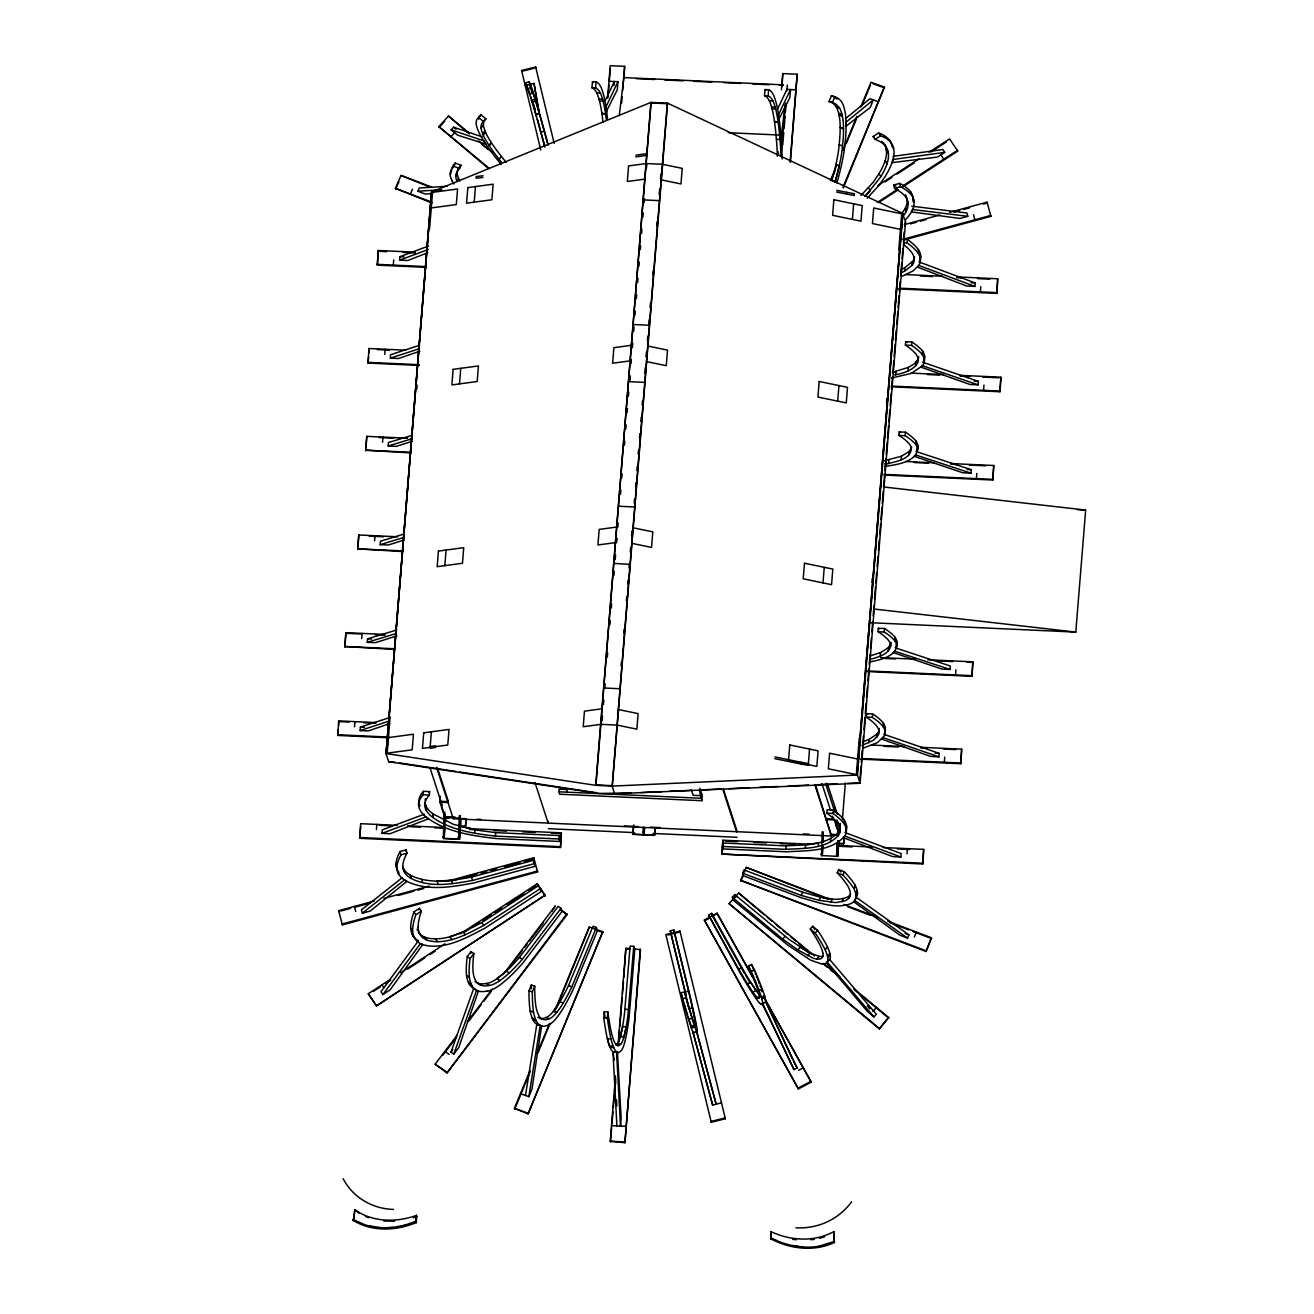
<?xml version="1.0" encoding="UTF-8"?>
<svg xmlns="http://www.w3.org/2000/svg" width="1314" height="1314" viewBox="0 0 1314 1314"><rect width="100%" height="100%" fill="white"/><g stroke="black" fill="none" stroke-linecap="round" stroke-linejoin="round"><path stroke-width="1.5" d="M416.292 1222.562L416.39 1215.401C396.483 1222.611 372.568 1222.398 354.846 1209.718L353.482 1220.558C372.322 1232.089 396.467 1230.889 416.292 1222.562L416.39 1215.401L416.292 1222.562L415.585 1221.445M770.727 1238.724L770.842 1231.579C790.387 1240.843 814.516 1242.272 833.815 1231.579L834.39 1242.486C814.204 1251.963 789.977 1249.154 770.727 1238.724L770.842 1231.579L770.727 1238.724L770.694 1237.64M840.188 127.261L843.522 128.887A153.557 30.189 -70.4 0 1 842.52 145.903A72.089 14.175 -70.4 0 1 840.057 162.148L839.055 166.829A72.089 14.175 -70.4 0 1 835.146 181.923L831.795 180.724A72.089 14.175 -70.4 0 0 835.704 165.646L836.706 160.949A72.089 14.175 -70.4 0 0 839.17 144.704A153.557 30.189 -70.4 0 0 840.172 127.688L840.139 125.273A153.557 30.189 -70.4 0 0 839.071 115.074L838.628 113.201A200.96 39.469 -70.5 0 0 836.295 107.042A270.963 53.266 -70.4 0 0 829.068 101.441L831.45 95.676L834.801 96.858A270.963 53.266 -70.4 0 1 842.028 102.476L842.553 103.543A220.834 43.378 -70.4 0 1 844.393 108.832L844.869 110.902A168.75 33.162 -70.4 0 1 844.984 143.456A79.218 15.571 -70.4 0 1 836.87 183.04M460.13 831.746L459.522 839.301L443.311 838.562L444.033 814.828L445.807 817.554L445.512 821.332M459.144 831.433L458.537 838.989L444.132 838.332L444.937 814.861M458.537 838.989L459.342 815.518M459.522 839.301L460.245 815.567M838.94 841.239L837.724 856.35L821.513 855.611L822.236 831.877M823.09 845.937L822.318 855.381L822.334 845.986M822.564 841.962L823.122 831.91L823.402 842.159M836.739 856.038L836.969 842.619M837.724 856.35L837.987 840.648M890.876 642.365C892.042 653.485 878.623 657.181 870.279 659.283M896.756 646.307L896.641 645.141A96.201 27.922 4.6 0 0 895.327 641.61L894.785 640.739A125.783 36.529 4.6 0 0 884.191 631.985L878.048 631.706L878.327 628.24L884.486 628.519A125.783 36.529 4.6 0 1 895.097 637.274L895.622 638.144A96.201 27.922 4.6 0 1 896.92 641.675C898.957 655.801 880.971 659.759 870.673 661.796M897.035 642.842L895.819 646.833M887.738 463.612C896.049 461.592 910.832 459.292 911.374 448.452A87.66 25.459 4.6 0 0 909.502 444.148A125.783 36.529 4.6 0 0 898.907 435.394L899.203 431.928L905.379 432.207A125.783 36.529 4.6 0 1 915.973 440.962L916.499 441.833A96.201 27.922 4.6 0 1 917.813 445.364C919.324 462.216 896.444 464.63 884.47 466.47M917.911 446.53L916.712 450.521M389.043 737.778L337.829 735.446L338.716 720.893L375.59 722.569M394.134 649.412L344.761 646.504L345.878 632.658L384.788 634.432M419.248 365.407L368.051 363.058L368.938 348.506L405.812 350.197M337.829 735.446L338.306 729.516M338.634 725.558L338.716 720.893M344.974 647.178L345.878 632.658M368.051 363.058L368.528 357.129M368.84 353.17L368.938 348.506M426.508 267.383L377.348 265.132L378.218 250.498L415.093 252.189M377.348 265.132L378.218 250.498M402.938 551.568L357.654 548.858L358.788 534.995L397.699 536.785M410.921 452.919L365.637 450.193L366.77 436.347L407.734 438.219M357.884 549.515L358.788 534.995M365.867 450.866L366.77 436.347M354.517 726.823L354.928 721.632M361.662 638.588L362.089 633.397M384.723 354.452L385.15 349.245M393.297 265.083L393.724 259.893M374.572 540.941L374.983 535.734M382.555 442.276L382.965 437.086M389.617 723.636L368.265 730.913L360.118 730.551L360.397 727.085L389.486 717.608M396.927 635.845L375.426 642.661L367.279 642.316L367.559 638.85L396.828 629.948M419.839 351.249L398.487 358.525L390.34 358.18L390.619 354.714L419.692 345.221M427.806 252.699L407.767 260.517L399.62 260.172L399.899 256.706L428.578 245.997M403.956 540.054L388.32 545.014L380.189 544.669L380.469 541.204L403.874 534.075M411.939 441.389L396.302 446.349L388.156 446.004L388.451 442.539L411.857 435.427M469.18 828.641L561.341 832.846L560.487 847.481L359.757 838.316L360.627 823.681L397.485 825.373M359.757 838.316L360.709 826.457M376.412 829.627L376.822 824.42M386.037 753.661L431.485 191.992L650.923 102.393L595.948 785.361L386.217 753.563L431.665 191.893L386.037 753.661L388.665 761.759L598.56 793.442L631.131 793.032M390.11 716.82L387.17 753.168L412.185 749.801L413.45 734.214L388.418 737.597M429.596 228.702L432.536 192.353L457.568 188.986L456.303 204.573L431.271 207.94M388.041 744.693L388.353 740.735M416.801 389.125L417.129 385.166M382.013 833.355L425.999 816.93C446.004 832.156 471.94 835.688 496.199 838.562L559.813 841.469L560.092 838.004L559.288 835.54L495.674 832.633L479.906 830.579L453.708 824.453L432.947 813.908L432.799 817.439L431.518 816.421A93.803 27.249 4.6 0 1 426.492 810.82L425.835 809.555A120.576 35.035 4.6 0 1 424.685 804.546A167.798 48.733 4.6 0 1 429.349 795.052L429.612 791.586L423.437 791.307A167.798 48.733 4.6 0 0 418.772 800.801L418.558 805.252A132.418 38.467 4.6 0 0 419.757 809.391L420.48 810.787A103.083 29.943 4.6 0 0 425.999 816.93L428.446 818.786L390.159 833.7L382.013 833.355L382.308 829.89L424.356 814.187M388.665 761.759L395.185 762.251M418.493 804.267A167.798 48.733 4.6 0 1 423.174 794.773L423.437 791.307M430.105 747.387L431.37 731.799M444.805 565.644L446.07 550.057M459.506 383.902L460.771 368.314M474.223 202.159L475.471 186.572M425.835 809.555L426.114 806.09A120.576 35.035 4.6 0 1 425.03 802.328M426.492 810.82L426.114 806.09M559.813 841.469L559.008 839.005L495.394 836.098C473.845 833.585 451.08 830.399 432.947 817.538L433.226 814.072L431.797 812.955A93.803 27.249 4.6 0 1 426.771 807.354M449.043 817.981L445.003 817.784L439.927 802.148L440.387 796.317M444.099 821.496L444.855 812.068M444.329 819.887L444.789 814.22M444.461 824.19L444.74 820.724M444.132 838.332L445.052 826.999M815.748 785.542L831.45 836.016L453.281 818.77L453.412 817.045M460.114 829.922L460.393 826.473L474.945 829.742L474.666 833.191M460.442 827.968L461.214 818.523L465.172 818.704M466.092 818.983L465.484 826.539L466.01 818.721M495.394 836.098L495.674 832.633M602.962 122.103A153.557 17.657 -87.4 0 0 601.943 113.875L601.566 111.378A153.557 17.657 -87.4 0 0 599.513 100.997L598.987 99.108A200.96 23.143 -87.4 0 0 596.802 92.982A270.963 31.158 -87.4 0 0 591.973 87.841L592.466 81.698L596.063 81.862A270.963 31.158 -87.4 0 1 600.909 87.02L601.352 88.054A220.834 25.426 -87.4 0 1 603.142 93.343L603.701 95.429A168.75 19.398 -87.4 0 1 607.495 118.621M606.23 119.393A153.557 17.657 -87.4 0 0 605.54 114.039L605.179 111.542A153.557 17.657 -87.4 0 0 603.11 101.162L602.6 99.273A200.96 23.143 -87.4 0 0 600.416 93.146A270.963 31.158 -87.4 0 0 595.571 88.005L596.063 81.862M548.299 821.365L548.168 823.106L535.012 782.618M606.444 112.413L606.772 108.339M607.594 98.189L610.222 65.7L624.626 66.357L624.068 77.312M608.021 96.973L609.006 84.786M609.335 80.729L610.32 68.542M699.869 788.219L702.251 795.512L701.824 800.702L559.55 794.214L558.976 789.188L567.09 789.566L566.876 792.161M559.008 839.005L559.288 835.54M560.487 847.481L561.341 832.846M621.67 102.919L622.163 96.825M622.655 90.732L624.626 66.357M595.685 785.23L651.136 102.393L667.578 103.165L902.636 213.377L857.007 775.161L902.636 213.377M601.796 719.776L602.206 715.834M616.184 541.992L616.595 538.05M632.001 346.403L631.541 345.286L613.884 347.668L612.62 363.239L630.277 360.857M646.389 168.619L646.8 164.661M602.19 720.614L602.518 716.59M603.504 704.468L603.832 700.428M604.851 687.846L605.179 683.756M607.331 657.197L607.659 653.107M609.975 624.479L610.304 620.405M611.289 608.136L611.618 604.046M613.934 575.433L614.262 571.344M615.215 559.6L615.593 554.984M616.578 542.731L616.907 538.641M617.843 527.045L618.188 522.89M620.487 494.343L620.832 490.253M621.818 477.984L622.146 473.894M624.462 445.282L624.791 441.192M625.793 428.939L626.121 424.849M627.107 412.58L627.435 408.49M628.437 396.22L628.765 392.147M629.751 379.91L630.079 375.788M631.081 363.584L631.41 359.428M632.346 347.832L632.724 343.184M633.677 331.473L634.054 326.858M634.991 315.13L635.335 311.04M636.321 298.771L636.649 294.681M637.635 282.428L637.98 278.338M638.965 266.069L639.294 261.979M640.296 249.726L640.624 245.636M641.61 233.366L641.938 229.277M642.94 217.007L643.269 212.934M644.09 202.701L644.418 198.611M629.8 380.255L630.112 376.477M621.062 666.017L621.407 661.944M623.707 633.315L624.051 629.225M626.367 600.613L626.696 596.523M627.681 584.27L628.01 580.18M629.012 567.911L629.34 563.821M630.293 552.11L630.654 547.478M631.607 535.784L631.985 531.119M634.235 503.18L634.563 499.09M635.565 486.821L635.894 482.731M636.879 470.461L637.224 466.388M638.21 454.118L638.538 450.029M639.524 437.759L639.869 433.669M640.854 421.416L641.183 417.326M642.185 405.057L642.513 400.967M644.829 373.357L645.289 367.69M646.094 356.669L646.472 352.004M647.424 340.31L647.753 336.22M648.738 323.967L649.067 319.877M650.069 307.607L650.397 303.518M652.713 274.905L653.042 270.815M656.688 225.844L657.016 221.754M659.185 194.8L659.661 189.052M660.499 178.638L660.827 174.614M617.58 714.553L617.892 710.595M632.116 534.782L632.445 530.823M646.504 356.997L646.833 353.039M661.057 177.226L661.369 173.267M667.348 103.133L612.143 786.101L857.204 775.046M612.34 786.002L667.578 103.165M902.455 213.476L905.527 221.59L860.095 783.259L614.804 793.755M614.164 1052.235A168.75 19.398 -87.4 0 1 610.107 1047.357L609.499 1045.829A220.834 25.393 -87.4 0 1 607.741 1040.228L607.347 1038.635A270.963 31.158 -87.4 0 1 603.767 1017.907L604.259 1011.78L607.856 1011.944A270.963 31.158 -87.4 0 0 611.437 1032.673A200.96 23.11 -87.4 0 0 613.539 1039.752L614.098 1041.164A153.557 17.657 -87.4 0 0 616.677 1045.09L617.235 1045.418A153.557 17.657 -87.4 0 0 620.635 1044.137A72.089 8.295 -87.4 0 0 623.411 1038.766L624.117 1036.352A72.089 8.295 -87.4 0 0 628.059 1014.244L633.742 946.31L630.145 946.146L624.462 1014.08A72.089 8.295 -87.4 0 1 620.52 1036.188L619.814 1038.602A72.089 8.295 -87.4 0 1 617.038 1043.973A153.557 17.657 -87.4 0 1 615.872 1045.024M633.742 946.31L634.793 949.546L629.045 1017.939A79.218 9.116 -87.4 0 1 620.898 1050.806A168.75 19.398 -87.4 0 1 613.72 1047.521L613.096 1045.993A220.834 25.393 -87.4 0 1 611.338 1040.392L610.944 1038.799A270.963 31.158 -87.4 0 1 607.364 1018.087L607.856 1011.944M655.177 827.82L654.553 835.376L632.954 834.39L633.479 826.555M632.954 834.39L633.709 824.946M634.859 948.741L640.526 949.808L624.922 1142.737L610.238 1141.258L615.51 1076.281M616.989 1058L617.481 1051.906M617.974 1045.813L625.858 948.33L629.455 948.494M610.501 1142.08L611.651 1127.855M611.979 1123.799L612.965 1111.611M613.293 1107.554L614.295 1095.367M614.624 1091.293L615.609 1079.122M618.566 1042.56L619.551 1030.373M619.88 1026.316L622.179 997.884M622.508 993.827L623.493 981.64M623.822 977.583L625.858 948.33M644.681 827.689L644.254 832.895L643.351 832.862L643.778 827.656M643.367 832.797L644.221 827.689M624.922 1142.737L640.263 948.987M654.553 835.376L655.078 827.541M701.824 800.702L699.36 789.878M777.346 156.235A72.089 8.295 -87.4 0 0 776.377 139.317A153.557 17.657 -87.4 0 0 774.488 121.742L774.127 119.245A153.557 17.657 -87.4 0 0 772.057 108.865L771.548 106.976A200.96 23.077 -87.4 0 0 769.363 100.85A270.963 31.158 -87.4 0 0 764.534 95.708L765.027 89.582L768.624 89.746A270.963 31.158 -87.4 0 1 773.453 94.887L773.913 95.938A220.834 25.36 -87.4 0 1 775.687 101.227L776.262 103.297A168.75 19.398 -87.4 0 1 781.009 136.771A79.218 9.116 -87.4 0 1 782.159 158.928M780.959 156.399A72.089 8.295 -87.4 0 0 779.974 139.481A153.557 17.657 -87.4 0 0 778.102 121.906L777.724 119.41A153.557 17.657 -87.4 0 0 775.654 109.029L775.145 107.14A200.96 23.077 -87.4 0 0 772.961 101.014A270.963 31.158 -87.4 0 0 768.132 95.873L768.624 89.746M781.469 89.812L782.783 73.568L797.187 74.225L790.387 162.361M782.06 86.56L782.783 73.568M882.696 847.514L923.66 849.37L922.789 864.004L721.813 854.067L722.93 840.221L811.001 844.245M722.224 852.868L722.93 840.221M723.061 848.91L722.257 846.446L785.887 849.353C803.61 848.088 825.915 849.747 838.71 834.998A93.803 27.249 4.6 0 0 840.188 829.692L840.024 828.444A120.576 35.018 4.7 0 0 837.905 823.402A167.798 48.733 4.6 0 0 826.851 813.185L827.147 809.72L833.306 809.999A167.798 48.733 4.6 0 1 844.376 820.215L844.951 821.234A132.418 38.467 4.6 0 1 846.462 825.389L846.347 830.218A103.083 29.943 4.6 0 1 844.721 836.033C830.662 852.26 806.172 850.421 786.692 851.817L723.061 848.91L722.536 842.98L786.166 845.888C803.889 844.623 826.178 846.282 838.989 831.532A93.803 27.249 4.6 0 0 840.319 828.395M781.025 139.218L784.967 105.071M782.766 144.77L783.752 132.517M784.08 128.444L785.082 116.19M785.411 112.117L785.903 105.991M790.125 161.556L797.187 74.225M785.887 849.353L786.166 845.888M846.873 192.353L854.429 193.766L854.281 195.49L846.725 194.094L846.873 192.353L836.821 190.316M801.097 762.268L808.652 763.68L808.504 765.405L800.949 763.992L801.097 762.268L774.948 756.946M808.291 764.633L809.539 749.062M822.991 582.89L824.239 567.319M837.691 401.148L838.956 385.577M852.392 219.405L853.657 203.834M805.318 848.286L805.597 844.82L818.441 842.8L818.162 846.265M821.513 855.611L821.973 849.944M822.893 838.611L823.188 834.833M830.481 841.798L830.777 838.332M846.347 830.218L846.183 828.855A132.418 38.467 4.6 0 0 844.672 824.699L844.081 823.681A167.798 48.733 4.6 0 0 833.027 813.465L833.306 809.999M834.127 811.116L834.456 807.174M836.427 826.407L836.903 820.56M837.067 819.887L836.575 825.816L838.825 832.715M837.971 836.016L838.365 832.386M836.887 854.149L837.954 840.927M838.628 832.633L839.268 824.716M839.547 832.468L840.254 823.648M840.024 828.444L840.352 823.894M842.389 819.64L845.362 782.881M844.081 823.681L844.36 820.215M837.708 843.522L843.604 843.785L843.982 837.856M843.604 843.785L844.064 838.118M846.183 828.855L846.462 825.389M859.274 738.222L856.334 774.57L828.329 768.789L829.594 753.201L857.599 758.999M871.938 582.381L872.266 578.423M886.49 402.61L886.802 398.651M898.76 250.12L901.7 213.771L873.711 207.973L872.447 223.561L900.451 229.342M860.095 783.259L857.467 775.178L902.899 213.509M860.013 778.726L860.999 766.489M861.327 762.416L862.312 750.179M862.641 746.106L863.462 735.906M863.971 729.779L864.957 717.559M865.285 713.469L866.107 703.269M866.599 697.159L867.437 686.959M867.93 680.849L868.915 668.612M869.244 664.523L870.065 654.339M870.558 648.213L871.396 638.013M871.888 631.903L872.71 621.703M873.202 615.593L874.024 605.393M874.516 599.266L875.518 587.029M875.847 582.956L876.668 572.756M877.161 566.646L877.982 556.446M878.491 550.336L879.312 540.136M879.805 534.01L880.626 523.81M880.955 519.736L881.94 507.5M882.285 503.426L883.271 491.19M883.599 487.116L884.585 474.88M884.913 470.79L885.915 458.553M886.244 454.48L887.229 442.243M887.558 438.17L888.543 425.933M888.872 421.86L889.874 409.623M890.202 405.533L891.188 393.297M891.516 389.223L892.502 376.987M892.83 372.913L893.832 360.677M894.161 356.587L895.146 344.367M895.475 340.277L896.296 330.077M896.789 323.967L897.791 311.73M898.119 307.657L899.105 295.42M899.433 291.33L900.254 281.147M900.763 275.02L901.749 262.784M902.077 258.71L902.899 248.51M903.391 242.4L904.229 232.2M904.722 226.074L905.527 221.59M862 745.481L873.367 740.308L878.458 734.871A75.884 22.042 4.6 0 0 879 731.98L878.885 730.863A97.729 28.382 4.6 0 0 876.931 726.313A138.627 40.258 4.6 0 0 866.189 717.083L866.484 713.617L872.66 713.913A138.627 40.258 4.6 0 1 883.402 723.127L883.944 724.047A107.272 31.142 4.6 0 1 885.308 727.775L885.16 732.473A83.39 24.21 4.6 0 1 884.552 735.643L877.489 742.558L863.134 748.159M888.872 459.982L888.593 463.448L884.88 463.908M895.606 374.802L895.885 371.336M900.419 273.263L904.541 271.193L904.82 267.728L913.033 260.928A93.803 27.249 4.6 0 0 914.511 256.706M902.307 276.219L913.115 270.865L918.782 265.428A103.083 29.943 4.6 0 0 920.408 259.614L920.227 258.234A132.418 38.451 4.6 0 0 918.732 254.078L918.125 253.076A167.798 48.733 4.6 0 0 907.071 242.86L907.366 239.394L902.734 239.181M868.883 742.804L869.178 739.339L876.98 734.033L876.668 737.581L876.849 734.181M885.16 732.473L885.028 731.241A107.272 31.142 4.6 0 0 883.665 727.513L883.09 726.593A138.627 40.258 4.6 0 0 872.348 717.362L872.66 713.913M880.281 656.047L880.561 652.582L888.461 647.588L888.182 651.054M894.768 374.966C903.063 373.225 913.016 370.679 917.665 362.894A75.884 22.042 4.6 0 0 918.223 360.003L918.092 358.886A97.729 28.382 4.6 0 0 916.137 354.337A138.627 40.258 4.6 0 0 905.395 345.122L905.691 341.656L911.867 341.936A138.627 40.258 4.6 0 1 922.625 351.167L923.167 352.07A107.272 31.142 4.6 0 1 924.53 355.815L924.662 357.047A83.39 24.21 4.6 0 1 924.054 360.217L922.839 362.27L978.355 381.389L978.076 384.838L969.929 384.444L921.213 367.23L923.775 363.682A83.39 24.21 4.6 0 0 924.383 360.512L924.53 355.815M912.294 261.946L912.015 265.412L904.541 271.193M912.474 261.798L912.015 265.412L912.754 264.393A93.803 27.249 4.6 0 0 914.232 259.088L914.068 257.84A120.576 35.018 4.6 0 0 911.949 252.797A167.798 48.733 4.6 0 0 903.211 244.273M884.207 631.985L884.486 628.519M908.105 370.844L908.385 367.378L914.084 364.011L917.944 359.428A75.884 22.042 4.6 0 0 918.502 356.554L918.223 360.003M879 731.98L879.28 728.514A75.884 22.042 4.6 0 1 878.738 731.405L876.98 734.033M901.174 459.736L901.453 456.27L909.403 451.277L911.702 446.974M918.125 253.076L918.404 249.611A167.798 48.733 4.6 0 0 907.35 239.394M924.383 360.512L924.251 359.28A107.272 31.142 4.6 0 0 922.888 355.536L922.313 354.632A138.627 40.258 4.6 0 0 911.571 345.401L911.867 341.936M917.632 449.996L917.533 448.83A96.201 27.922 4.6 0 0 916.219 445.298L915.677 444.428A125.783 36.529 4.6 0 0 905.083 435.673L905.379 432.207M920.227 258.234L920.506 254.768A132.418 38.451 4.6 0 0 919.012 250.629L918.404 249.611M920.408 259.614L920.506 254.768M883.09 726.593L883.386 723.127M885.028 731.241L885.308 727.775M916.186 362.073L915.891 365.604M894.785 640.739L895.064 637.274M896.641 645.141L896.92 641.675M922.313 354.632L922.592 351.167M915.677 444.428L915.957 440.962M917.533 448.83L917.813 445.364M900.862 857.024L844.738 836.033L843.424 837.708L892.699 856.629L900.862 857.024L901.141 853.558L845.017 832.583M907.021 853.837L907.448 848.63M922.789 864.004L923.66 849.37M974.906 286.419L918.782 265.428L917.484 267.103L966.743 286.025L974.906 286.419L975.185 282.953L919.061 261.962A103.083 29.943 4.6 0 0 920.194 259.679M938.869 756.815L883.337 737.696L881.99 739.207L930.706 756.421L938.869 756.815L939.149 753.349L883.616 734.23M980.375 291.872L980.802 286.682M950.071 669.467L894.834 651.251L893.454 652.664L941.908 669.072L950.071 669.467L950.351 666.001L895.113 647.786M944.339 762.268L944.75 757.078M970.947 473.155L915.727 454.94L914.33 456.352L962.784 472.761L970.947 473.155L971.227 469.689L916.006 451.474M955.541 674.936L955.951 669.746M976.417 478.624L976.844 473.434M983.545 390.307L983.972 385.117M898.53 288.916L996.85 293.4L997.704 278.765L956.74 276.893M996.85 293.4L997.704 278.765M860.407 759.147L960.764 763.713L961.667 749.161L920.703 747.305M960.764 763.713L961.667 749.161M867.503 671.569L971.966 676.332L972.869 661.829L927.799 659.776M971.966 676.332L972.869 661.829M884.289 475.077L992.842 480.021L993.745 465.517L950.745 463.546M891.434 386.792L999.987 391.753L1000.874 377.2L959.91 375.328M992.842 480.021L993.745 465.517M999.987 391.753L1000.874 377.2M870.837 622.737L1075.788 632.1L1085.66 510.062L883.813 486.985M614.032 85.558L614.361 81.517L604.933 101.293M617.958 81.682L617.301 89.746L606.575 111.017L605.968 106.845L617.958 81.682L608.957 81.271M781.206 152.095L785.69 103.33M887.098 163.609L885.193 160.62L885.62 159.043A120.658 36.266 -34.6 0 0 886.441 150.765L886.178 149.155A156.448 47.008 -34.6 0 0 883.829 143.538A214.428 64.435 -34.6 0 0 883.172 142.799M619.255 115.648L623.838 77.575L783.292 84.852M786.659 91.044L787.382 85.032M382.292 1227.867L366.622 1225.486L352.858 1219.441L353.482 1220.558L354.846 1209.718L359.576 1213.495M525.501 1095.482L536.818 1024.197L541.647 1025.955L531.989 1089.027L528.852 1096.664L520.475 1093.691M528.852 1096.664L540.185 1025.396M353.482 1220.558L354.287 1216.665M774.439 121.348L778.102 121.906L774.488 121.742M890.81 643.285L888.461 647.588M549.252 1018.662A153.557 30.189 -70.4 0 1 542.945 1019.385L539.594 1018.186A153.557 30.189 -70.4 0 0 545.901 1017.479L549.252 1018.662A72.089 14.175 -70.4 0 0 555.461 1013.948L557.284 1011.764A72.089 14.175 -70.4 0 0 571.836 986.863L596.359 927.47L593.008 926.271L568.486 985.664A72.089 14.175 -70.4 0 1 553.933 1010.581L552.11 1012.766A72.089 14.175 -70.4 0 1 545.901 1017.479M542.945 1019.385L542.074 1018.991A153.557 30.189 -70.4 0 1 538.494 1014.868L537.869 1013.439A200.96 39.486 -70.5 0 1 535.898 1006.393A270.963 53.266 -70.4 0 1 534.732 986.141L531.365 984.942L528.984 990.707A270.963 53.266 -70.4 0 0 530.166 1010.959L530.495 1012.536A220.834 43.411 -70.4 0 0 532.203 1018.12L532.893 1019.68A168.75 33.162 -70.4 0 0 537.787 1024.641M835.146 181.923L839.301 165.663L835.95 164.48M792.424 1059.15L765.717 1001.695L762.399 1004.011L794.017 1069.629L797.171 1067.954L765.717 1001.695A158.78 9.116 61.9 0 0 764.962 997.178L764.518 995.667A207.481 11.925 61.9 0 0 762.744 990.296L762.202 988.801A255.228 14.668 61.9 0 0 754.433 969.683L751.493 964.427L748.356 966.102L751.296 971.358A255.228 14.668 61.9 0 1 759.065 990.477L759.607 991.971A207.481 11.925 61.9 0 1 761.381 997.342L761.808 998.854A158.78 9.116 61.9 0 1 762.58 1003.37L794.017 1069.629M450.932 1052.153L473.73 988.374A158.78 40.011 -55.6 0 1 469.098 983.677L468.375 982.166A207.481 52.297 -55.6 0 1 466.766 976.795L466.519 975.317A255.228 64.337 -55.6 0 1 467.258 956.576L471.003 951.632L473.861 953.57L470.1 958.53A255.228 64.337 -55.6 0 0 469.361 977.271L469.607 978.749A207.481 52.297 -55.6 0 0 471.217 984.104L471.94 985.631A158.78 40.011 -55.6 0 0 476.571 990.329L478.444 991.052L458.734 1047.537L453.773 1054.107L450.932 1052.153L452.903 1049.525M453.773 1054.107L476.571 990.329A159.766 40.274 -55.6 0 0 486.952 991.101M840.172 127.688L843.522 128.887L843.489 126.456A153.557 30.189 -70.4 0 0 842.422 116.273L841.978 114.384A200.96 39.469 -70.5 0 0 839.646 108.241A270.963 53.266 -70.4 0 0 832.419 102.623L834.801 96.858M830.415 180.544L836.657 165.433M842.898 150.305L856.942 116.305M860.851 106.861L871.001 82.306L884.404 87.069L843.309 188.001M831.45 179.46L835.359 170.015M846.282 143.571L856.432 118.999M861.885 105.777L870.476 84.999M843.046 187.196L884.404 87.069M596.359 927.47L597.41 930.706L572.888 990.099A79.218 15.571 -70.4 0 1 548.069 1025.051A168.75 33.162 -70.4 0 1 536.243 1020.863L535.554 1019.303A220.834 43.411 -70.4 0 1 533.845 1013.718L533.517 1012.158A270.963 53.266 -70.4 0 1 532.351 991.889L534.732 986.141M554.229 1011.977L589.345 926.978L602.748 931.741L528.097 1113.911L514.431 1108.326L530.035 1070.549M537.048 1053.549L549.548 1023.327M514.694 1109.147L530.298 1071.353M538.099 1052.465L549.81 1024.132M556.052 1009.021L589.345 926.978M528.097 1113.911L602.748 931.741M887.164 163.462L887.016 163.79A126.177 37.925 -34.6 0 1 880.922 176.585L866.452 194.833M431.945 202.964L395.399 188.345L401.049 175.435L431.6 187.031M395.662 189.183L398.898 181.808M410.346 194.012L412.465 189.183M431.518 193.585L425.424 194.078L417.901 191.236L419.33 188.017L447.089 186.276M452.197 181.086L451.474 179.509A151.882 36.184 23.7 0 1 450.176 175.123L451.49 170.919M450.061 174.138A190.415 45.399 23.7 0 1 453.888 166.352L455.301 163.117L461 165.285L459.588 168.504A190.415 45.399 23.7 0 0 455.761 176.306A138.282 32.949 23.7 0 0 457.075 181.529L458.487 178.293A138.282 32.949 23.7 0 1 457.19 173.087A190.415 45.399 23.7 0 1 457.748 170.179M455.777 176.306L457.19 173.087M856.219 897.298L908.91 934.862L907.498 938.081L899.959 935.207L853.689 901.749L854.806 900.517A117.504 28.021 23.7 0 0 856.022 895.36L855.792 893.98A151.882 36.217 23.7 0 0 854.199 889.479L855.02 885.078L855.611 886.244A151.882 36.217 23.7 0 1 857.204 890.744L857.434 892.124A117.504 28.021 23.7 0 1 856.219 897.298L854.806 900.517A121.627 29.007 23.7 0 1 851.144 903.49C835.178 909.896 817.784 901.93 802.148 898.086L743.445 875.781L742.591 873.153L744.003 869.917L802.706 892.222C816.618 895.737 831.762 902.389 846.117 897.659A111.854 26.674 23.7 0 0 849.994 895.195L850.618 894.44M887.508 921.081L931.429 937.769L926.041 951.517L740.554 880.331L746.221 867.421L830.234 899.334M740.817 881.185L743.248 875.65M742.591 873.153L801.294 895.442L802.706 892.222M801.294 895.442L819.131 900.353L820.544 897.117L832.255 899.088L830.842 902.324M819.131 900.353L835.885 902.603L844.705 900.895A111.854 26.674 23.7 0 0 848.581 898.431L849.205 897.659A106.927 25.492 23.7 0 0 850.306 892.962L850.109 891.713A138.282 32.965 23.7 0 0 847.908 886.145A190.415 45.399 23.7 0 0 837.232 872.841L838.661 869.622L844.344 871.79L842.931 875.009A190.415 45.399 23.7 0 1 853.607 888.313M841.978 901.749L843.391 898.53M848.581 898.431L849.994 895.195L848.663 898.382M855.792 893.98L857.204 890.744M856.022 895.36L857.434 892.124M914.347 936.931L916.466 932.086M926.041 951.517L931.429 937.769M777.494 109.161L786.922 89.401L795.923 89.812M903.161 216.104A111.854 34.887 -14.9 0 0 906.069 211.636L905.872 206.873A106.927 33.359 -14.9 0 0 907.136 200.171L906.939 198.759A138.282 43.116 -14.9 0 0 905.494 194.751M561.029 908.303L522.282 959.368A71.892 18.117 -55.6 0 1 509.241 972.968A70.71 17.821 -55.6 0 1 500.47 980.195L497.842 981.952A69.034 17.394 -55.6 0 1 489.202 985.418A145.476 36.661 -55.6 0 1 480.875 985.188L478.033 983.233A145.476 36.661 -55.6 0 0 486.361 983.463A69.034 17.394 -55.6 0 0 495 979.998L497.628 978.24A70.71 17.821 -55.6 0 0 506.399 971.03A71.892 18.117 -55.6 0 0 519.441 957.413L558.187 906.364L561.029 908.303L562.047 911.423L523.301 962.472A77.46 19.529 -55.6 0 1 486.87 991.232M883.829 143.538L885.8 146.396A156.448 47.008 -34.6 0 1 888.149 151.997L888.412 153.623A120.658 36.266 -34.6 0 1 887.591 161.901L887.016 163.79L885.061 160.932A126.177 37.925 -34.6 0 1 878.951 173.727L873.235 182.252L860.999 195.408M418.115 927.29A214.428 64.435 -34.6 0 1 421.367 911.177L419.396 908.335L413.894 911.916A214.428 64.435 -34.6 0 0 410.641 928.029L410.789 929.359A171.855 51.657 -34.6 0 0 412.235 934.303L412.99 935.765A132.599 39.847 -34.6 0 0 418.46 940.709L380.978 991.676L382.949 994.517L420.431 943.567A138.069 41.49 -34.6 0 0 433.85 946.195C452.197 946.129 468.852 936.488 484.702 928.292L541.401 891.401L540.465 888.51L483.766 925.417C469.328 932.874 454.168 941.629 437.48 941.695A126.177 37.925 -34.6 0 1 426.639 939.937L425.276 939.296A120.658 36.266 -34.6 0 1 420.299 934.796L418.328 931.955A120.658 36.266 -34.6 0 0 423.305 936.455L424.685 937.079A126.177 37.925 -34.6 0 0 435.525 938.853C452.213 938.787 467.373 930.016 481.795 922.559L538.494 885.652M560.29 909.222L567.172 914.56L447.006 1072.947L435.148 1064.192L457.453 1034.808M467.357 1021.75L492.142 989.097M503.295 974.397L555.329 905.822L551.864 911.522M442.851 1055.208L456.484 1037.255M468.868 1020.929L481.252 1004.602M483.733 1001.334L491.157 991.528M508.502 968.681L522.134 950.712M524.615 947.443L527.095 944.191M529.575 940.923L543.191 922.954M447.006 1072.947L566.909 913.756M905.789 219.405L908.697 216.005A121.627 37.942 -14.9 0 0 912.639 209.517A117.504 36.661 -14.9 0 0 914.035 202.159L912.934 197.264A151.882 47.37 -14.9 0 0 911.325 192.879L910.717 191.877A190.415 59.393 -14.9 0 0 899.663 183.385L893.668 185.011L894.538 188.345A190.415 59.393 -14.9 0 1 905.609 196.837A138.282 43.116 -14.9 0 1 907.826 202.093L908.023 203.506A106.927 33.359 -14.9 0 1 906.759 210.191L906.069 211.636L905.28 208.17M488.052 168.044L438.86 126.62L448.501 116.026L469.016 133.059M439.122 127.425L444.625 121.381M451.129 129.84L483.618 140.779L485.769 144.08L457.584 135.161L451.129 129.84L453.544 127.195L482.205 136.853M450.965 136.672L454.578 132.698M483.618 140.795A132.599 21.32 42.3 0 1 478.51 131.416L477.77 129.626A171.855 27.61 42.3 0 1 476.309 124.863L476.144 123.877A214.428 34.492 42.3 0 1 478.592 117.472L481.006 114.811L485.884 118.868A214.428 34.492 42.3 0 0 483.437 125.273L481.023 127.918A156.448 25.13 42.3 0 0 482.567 133.502L483.24 135.145A120.658 19.398 42.3 0 0 487.888 143.669L489.153 145.64A126.177 20.285 42.3 0 0 499.041 159.158L501.258 162M481.023 127.918A214.428 34.492 42.3 0 1 483.486 121.529L485.884 118.868M482.567 133.502L484.965 130.858A156.448 25.13 42.3 0 1 483.437 125.273M483.24 135.145L485.638 132.484L484.965 130.858M491.354 142.668L489.153 145.64L491.354 142.668L490.286 141.009A120.658 19.398 42.3 0 1 485.638 132.484M499.024 159.158L501.439 156.497A126.177 20.285 42.3 0 1 491.551 142.98L488.939 145.312M822.843 953.159L822.564 951.862A156.448 25.147 42.3 0 0 820.264 945.637A214.428 34.492 42.3 0 0 810.295 928.932L812.709 926.288L817.604 930.345A214.428 34.492 42.3 0 1 827.557 947.049L828.149 948.396A171.855 27.643 42.3 0 1 829.857 953.356L830.169 954.802A132.599 21.32 42.3 0 1 829.627 959.466L827.212 962.127A138.069 22.207 42.3 0 1 821.053 963.852L810.344 959.992L788.022 945.275L733.261 900.156L732.325 897.265L734.74 894.604L789.106 939.428L809.408 952.831L819.164 956.362A126.177 20.285 42.3 0 0 823.057 956.083M853.903 988.67L888.625 1017.496L879.247 1028.895L729.024 903.605L738.682 893.011L814.434 955.902M732.325 897.265L782.668 939.05L785.082 936.389M782.668 939.05L797.795 949.907L800.21 947.263L810.032 953.159L807.634 955.804M829.627 959.466L876.356 1014.277L873.941 1016.921L867.486 1011.534L826.407 962.965L827.212 962.127A132.599 21.32 42.3 0 0 827.754 957.446L827.442 956.017A171.855 27.643 42.3 0 0 825.75 951.04L825.143 949.694A214.428 34.492 42.3 0 0 815.189 932.989L817.604 930.345M797.795 949.907L813.777 958.497L816.75 959.006L819.164 956.362M825.143 949.694L827.557 947.049M827.442 956.017L829.857 953.356M827.754 957.446L830.169 954.802M872.907 1011.419L876.52 1007.444M879.247 1028.895L888.625 1017.496M864.793 196.197L870.41 190.678L868.439 187.836M424.422 937.013L426.656 939.921M867.24 198.168L879.411 184.962L885.702 175.6A138.069 41.49 -34.6 0 0 893.044 159.454A132.599 39.847 -34.6 0 0 893.931 150.371L893.635 148.597A171.855 51.624 -34.6 0 0 891.927 143.834L889.332 139.957A214.428 64.435 -34.6 0 0 878.59 132.96L873.087 136.541L875.058 139.383A214.428 64.435 -34.6 0 1 885.8 146.38M845.723 118.441L869.967 98.731L878.36 101.72M402.035 877.867L361.432 909.879L362.319 913.214L370.236 911.029L406.913 881.366L404.482 879.969A117.504 36.661 -14.9 0 1 398.914 874.5L398.175 873.104A151.882 47.386 -14.9 0 1 396.894 868.62L395.925 864.136A190.415 59.393 -14.9 0 1 400.129 851.505L406.125 849.879L407.012 853.213A190.415 59.393 -14.9 0 0 402.79 865.844A138.282 43.148 -14.9 0 0 404.088 871.363L404.761 872.644A106.927 33.359 -14.9 0 0 409.82 877.621L411.249 878.475A111.854 34.887 -14.9 0 0 418.328 881.431C435.903 887.098 454.759 883.599 472.482 880.446L534.355 863.643L535.209 866.287L473.336 883.074C453.166 886.704 431.518 890.662 411.66 883.435A121.627 37.942 -14.9 0 1 404.482 879.969L362.319 913.214M382.949 994.517L390.192 989.771L422.763 944.536L420.431 943.567A132.599 39.847 -34.6 0 1 414.961 938.623L412.99 935.765M875.058 139.383L880.561 135.802A214.428 64.435 -34.6 0 1 891.303 142.815M877.933 185.52L918.897 158.879M929.129 152.21L949.595 138.89L957.725 151.094L903.129 186.621M885.028 181.89L891.845 177.456M896.969 174.121L914.035 163.018M931.1 151.915L946.458 141.912M877.276 202.471L897.741 189.15M902.866 185.816L957.463 150.289L957.725 151.094M879.247 202.175L898.004 189.955M414.961 938.607L414.189 937.161A171.855 51.657 -34.6 0 1 412.76 932.201L412.612 930.87A214.428 64.435 -34.6 0 1 415.865 914.758L421.351 911.193M460.409 933.778L537.196 883.813L545.047 895.212L376.395 1005.949L368.265 993.745L390.455 979.308M400.688 972.656L445.052 943.781M373.652 991.232L380.485 986.781M385.593 983.447L390.718 980.129M407.783 969.009L424.833 957.906M429.957 954.588L435.082 951.254M464.088 932.365L469.197 929.047M472.613 926.813L479.446 922.379M482.846 920.161L491.387 914.61M494.803 912.392L501.619 907.941M506.744 904.607L523.81 893.504M528.918 890.169L535.751 885.735M376.395 1005.949L545.047 895.212M944.766 152.358L937.49 157.056L892.025 162.624L893.027 159.47L944.766 152.358L942.795 149.517L893.044 156.35M904.82 267.728L900.698 269.797M760.395 1003.699A77.46 4.451 61.9 0 1 739.749 972.278L708.542 915.037L711.679 913.361L741.917 967.564A71.892 4.123 61.9 0 0 750.639 982.166A70.71 4.057 61.9 0 0 755.731 990.017L757.078 991.955A69.034 3.958 61.9 0 0 760.034 995.552M764.009 997.277L810.886 1081.34L811.149 1082.145L798.354 1088.977L704.337 920.03L717.132 913.197L756.026 982.971M704.6 920.835L709.396 918.272M742.919 970.685L712.697 916.466L717.132 913.197M708.542 915.037L738.764 969.239L741.917 967.564M751.296 971.358L754.433 969.683M738.764 969.239A71.892 4.123 61.9 0 0 747.502 983.841L750.639 982.166L756.059 990.51L752.922 992.185M759.065 990.477L762.202 988.801M747.502 983.841A70.71 4.057 61.9 0 0 752.577 991.692L753.94 993.63A69.034 3.958 61.9 0 0 757.472 997.654L760.609 995.979M761.381 997.342L764.518 995.667M761.808 998.854L764.962 997.178M798.518 1070.319L803.314 1067.756M798.354 1088.977L798.091 1088.156L810.886 1081.34M908.385 367.378L895.048 371.501M869.178 739.339L862.28 742.016M901.453 456.27L884.273 460.721M880.561 652.582L870.558 655.817M415.667 1221.412L404.564 1225.223M399.62 260.172L428.298 249.463M390.34 358.18L419.412 348.686M360.118 730.551L389.19 721.074M413.319 1217.7L417.014 1216.518M388.156 446.004L411.578 438.876M380.189 544.669L403.595 537.541M367.279 642.316L396.549 633.414M819.608 1238.297L824.601 1236.819M894.538 188.345L900.55 186.719A190.415 59.393 -14.9 0 1 911.62 195.211L912.212 196.197A151.882 47.37 -14.9 0 1 913.805 200.599M904.295 224.645L939.773 215.003M949.628 212.326L987.093 202.159L987.372 203.013L983.43 204.081M910.471 223.873L916.384 222.263M920.326 221.195L926.255 219.602M953.849 212.096L959.762 210.503M963.704 209.435L969.617 207.826M903.884 239.049L990.641 215.496L990.904 216.334L904.163 239.887M396.795 867.47A190.415 59.393 -14.9 0 1 401.016 854.839L407.012 853.213M447.056 881.283L533.796 857.73L537.623 871.905L342.428 924.892L338.618 910.717L374.096 901.076M383.951 898.398L429.3 886.096M340.852 911.013L350.723 908.352M354.665 907.268L370.433 902.997M398.027 895.507L413.811 891.221M417.753 890.153L423.666 888.543M451.26 881.053L457.173 879.444M461.132 878.376L476.9 874.089M480.842 873.022L486.755 871.412M490.697 870.344L496.61 868.751M504.494 866.599L520.278 862.329M524.22 861.245L534.075 858.584L533.796 857.73M411.249 878.475L410.362 875.14A111.854 34.887 -14.9 0 0 417.441 878.097C435.016 883.764 453.872 880.265 471.595 877.111L533.468 860.309L535.209 866.287M967.81 216.334L959.877 218.453L911.44 211.899L912.639 209.517L967.81 216.334L966.94 212.999L911.752 206.183M540.777 150.026L521.576 70.513L535.652 66.998L535.915 67.819M534.157 68.246L521.839 71.317L521.576 70.513M544.784 147.152A72.089 1.643 76 0 0 540.711 132.123A153.557 3.515 76 0 0 535.866 114.844L535.159 112.396A153.557 3.515 76 0 0 532.071 102.114L531.48 100.225A200.96 4.632 76 0 0 529.443 94.082A270.963 6.192 76 0 0 527.062 88.695L525.633 82.766L529.148 81.879A270.963 6.192 76 0 1 531.529 87.282L531.891 88.317A220.834 5.092 76 0 1 533.632 93.623L534.272 95.692A168.75 3.86 76 0 1 543.782 128.673A79.218 1.807 76 0 1 548.25 145.181M525.206 85.607L534.01 83.406L538.855 111.099L534.01 83.406M527.062 88.695L530.593 87.808A270.963 6.192 76 0 1 532.975 93.212A200.96 4.632 76 0 1 534.995 99.338L535.586 101.227A153.557 3.515 76 0 1 538.674 111.509L539.381 113.973A153.557 3.515 76 0 1 544.242 131.252A72.089 1.643 76 0 1 547.511 143.259M529.443 94.082L532.975 93.212M531.48 100.225L534.995 99.338M532.071 102.114L535.586 101.227M535.866 114.844L539.266 113.579M539.381 113.973L535.751 114.449M540.711 132.123L544.242 131.252M694.449 1017.545L692.396 1007.838L688.881 1008.725A72.089 1.643 76 0 0 685.054 992.021L670.288 930.838L673.803 929.967L689.636 994.386A79.218 1.807 76 0 1 697.258 1030.817A168.75 3.86 76 0 1 694.827 1027.072L694.301 1025.511A220.834 5.059 76 0 1 692.494 1019.927L692.002 1018.35A270.963 6.192 76 0 1 685.974 997.868L684.545 991.922L681.03 992.809L682.459 998.739A270.963 6.192 76 0 0 688.487 1019.221L688.979 1020.797A220.834 5.059 76 0 0 690.77 1026.398L691.312 1027.942A168.75 3.86 76 0 0 693.759 1032.278M679.946 931.1L725.344 1118.756L711.252 1122.271L665.87 934.615L679.946 931.1L680.209 931.922L667.89 934.993M685.054 992.021L688.585 991.15L673.803 929.967M682.459 998.739L685.974 997.868M688.487 1019.221L692.002 1018.35M690.77 1026.398L694.301 1025.511M691.312 1027.942L694.827 1027.072M721.435 1102.857L712.631 1105.058L693.036 1032.377L696.863 1031.999L716.146 1104.171L696.551 1031.49M404.564 1225.19L393.346 1227.391L382.292 1227.9M819.41 1246.115L834.275 1241.401L833.815 1231.579L834.39 1242.486M819.41 1246.148C804.71 1248.711 789.386 1246.329 775.835 1240.186M635.894 155.151L645.995 153.754L645.864 155.495L635.762 156.892M644.993 179.115L627.32 181.496L628.585 165.925L646.242 163.544L662.453 164.283L682.229 168.373L680.964 183.944L661.188 179.854M616.841 527.029L599.184 529.411L597.919 544.982L615.576 542.6M602.141 708.772L584.467 711.153L583.219 726.724L600.876 724.343L617.087 725.082L636.847 729.171L638.111 713.601L618.352 709.511M891.549 378.005L911.177 373.455L922.559 365.735L978.076 384.838M810.902 1239.775L814.434 1239.348M483.092 175.764L476.243 176.503L476.111 178.244L482.961 177.489M435.607 745.859L430.466 746.418L430.335 748.159L435.476 747.584M387.778 1227.818L393.346 1227.358M417.901 191.236L441.718 189.742M905.297 208.072L905.182 208.302A111.854 34.887 -14.9 0 1 902.275 212.769M641.331 792.572L661.747 791.652M669.91 791.291L690.31 790.387M700.51 789.928L720.926 789.008M729.073 788.646L749.489 787.743M759.689 787.283L778.052 786.462M788.252 786.002L808.668 785.082M816.832 784.721L837.232 783.817M847.431 783.358L859.668 782.816M394.726 1221.199L383.836 1221.051M399.899 256.706L403.973 256.887M367.559 638.85L371.632 639.031M360.397 727.085L364.471 727.266M636.272 78.676L654.668 79.513M664.9 79.99L683.296 80.827M693.513 81.287L711.909 82.125M724.178 82.683L740.538 83.439M752.807 83.997L769.15 84.737M779.383 85.213L783.473 85.394M591.973 87.841L595.571 88.005M764.534 95.708L768.132 95.873M596.802 92.982L600.416 93.146M769.363 100.85L772.961 101.014M598.987 99.108L602.6 99.273M771.548 106.976L775.145 107.14M651.153 102.968L667.364 103.707M599.513 100.997L603.11 101.162M772.057 108.865L775.654 109.029M605.508 113.792L601.878 113.464L605.54 114.039M728.202 132.698L781.354 135.128M776.377 139.317L779.974 139.481M643.302 199.892L659.513 200.631M905.543 274.56L942.401 276.252M378.465 251.286L386.661 251.664M403.053 252.403L415.339 252.978M920.129 276.006L932.414 276.564M957.003 277.681L961.092 277.878M977.485 278.617L989.771 279.176M377.102 264.344L426.262 266.594M900.32 288.226L996.587 292.611M633.217 324.509L649.428 325.248M892.321 372.24L896.427 372.437M910.766 373.094L943.534 374.589M927.372 374.539L939.658 375.098M960.14 376.034L970.389 376.51M982.675 377.069L999.067 377.808M377.364 349.59L389.65 350.148M367.821 362.352L419.018 364.701M891.204 386.086L999.757 391.046M628.601 381.635L644.813 382.374M905.674 461.493L934.353 462.807M379.27 437.578L393.609 438.219M914.084 462.528L928.423 463.185M950.958 464.22L957.101 464.499M969.387 465.057L985.779 465.813M365.637 450.193L410.707 452.246M884.076 474.403L992.628 479.364M1077.464 509.684L1085.66 510.062M618.516 506.251L634.728 506.99M369.234 536.145L383.573 536.785M357.654 548.858L402.725 550.911M613.901 563.378L630.211 564.429M880.692 657.624L915.513 659.201M346.091 633.332L360.43 633.972M374.769 634.629L385.018 635.105M885.012 658.478L895.245 658.938M938.262 660.909L952.601 661.566M966.94 662.207L973.083 662.486M344.761 646.504L393.921 648.738M867.289 670.912L971.736 675.675M603.816 687.994L620.027 688.733M871.543 745.054L904.311 746.549M884.059 746.319L898.398 746.976M920.933 748.011L927.076 748.29M943.452 749.029L955.754 749.588M338.946 721.6L349.195 722.059M363.535 722.716L375.82 723.275M862.23 758.523L960.534 763.007M337.599 734.74L388.813 737.072M595.981 784.934L612.176 785.673M701.249 795.676L693.135 795.315L691.295 789.648M558.762 791.784L701.035 798.271M826.867 813.185L833.027 813.465M826.292 818.704L833.487 819.033M440.896 801.326L448.09 801.655M826.21 819.575L834.324 819.936L838.431 832.616L837.544 832.567M439.927 802.148L448.025 802.526M454.989 817.111L444.986 816.651L442.177 808.028M830.284 834.226L834.374 834.423M831.204 834.932L836.607 835.178M445.807 817.554L458.422 818.129M803.38 833.93L809.325 834.209M477.048 819.246L481.023 819.427M624.183 825.964L638.193 826.605M650.2 827.147L660.203 827.606M548.447 828.691L634.547 832.616M652.992 833.454L737.039 837.297M461.477 826.079L465.402 826.26M632.855 834.111L654.471 835.096M837.626 843.243L843.522 843.522M407.734 825.833L442.555 827.426M837.626 845.444L872.447 847.037M379.303 825.307L391.605 825.882M410.034 826.72L420.266 827.179M434.606 827.836L442.802 828.214M469.427 829.43L477.623 829.807M494.015 830.547L506.301 831.105M522.693 831.861L534.979 832.419M551.354 833.158L561.604 833.634M725.229 841.091L737.532 841.65M753.908 842.405L766.193 842.964M780.532 843.621L794.871 844.278M839.942 846.331L852.228 846.889M897.281 848.943L909.567 849.501M442.785 836.936L443.689 836.985M458.093 837.642L458.997 837.675M820.987 853.985L821.891 854.034M836.295 854.691L837.199 854.724M359.494 837.527L560.224 846.692M721.813 854.067L922.543 863.216M626.121 949.151L629.718 949.316M625.037 1009.316L628.634 1009.481M603.767 1017.907L607.364 1018.087M610.944 1038.799L607.347 1038.635L607.741 1040.228A220.834 25.393 -87.4 0 0 609.499 1045.829L610.107 1047.357L613.72 1047.521M617.038 1043.973L620.635 1044.137M609.499 1045.829L613.096 1045.993M616.907 1125.934L612.948 1051.676L617.449 1052.3L621.161 1117.968L620.504 1126.098L616.562 1051.841M611.503 1125.687L625.907 1126.344M610.238 1141.258L624.659 1141.915M903.999 242.712L907.087 242.86M905.412 345.122L911.588 345.401M898.924 435.394L905.1 435.673M866.205 717.083L872.365 717.362M423.157 794.773L429.333 795.052M971.112 282.756L975.185 282.953M974.282 381.191L978.355 381.389M967.153 469.492L971.227 469.689M935.059 753.152L939.149 753.349M803.232 1247.068L792.161 1245.557M480.875 985.188L479.774 984.712A144.491 36.414 -55.6 0 1 475.553 980.441L474.896 979.045A188.822 47.583 -55.6 0 1 473.122 972.311A255.228 64.337 -55.6 0 1 473.861 953.57M873.941 609.006L1075.788 632.1M792.703 1239.348L796.383 1239.775M399.226 762.859L455.613 771.4M459.637 772.008L596.589 792.72M836.673 192.041L846.725 194.094M774.817 758.671L800.949 763.992M647.753 346.025L667.512 350.115L666.264 365.686L646.488 361.596M633.052 527.768L652.812 531.858L651.547 547.429L631.788 543.339M366.639 1225.453L371.681 1226.668M873.169 83.8L884.667 87.874M829.068 101.441L832.419 102.623M836.295 107.042L839.646 108.241M838.628 113.201L841.978 114.384M839.071 115.074L842.422 116.273M839.17 144.704L842.52 145.903M595.357 929.819L603.011 932.546M568.486 985.664L571.836 986.863M528.984 990.707L532.351 991.889M563.246 1002.993L559.895 1001.794L553.473 1011.123L556.84 1012.306M530.166 1010.959L533.517 1012.158M532.203 1018.12L535.554 1019.303M532.893 1019.68L536.243 1020.863M514.431 1108.326L527.834 1113.106M453.888 166.336L459.588 168.504M429.974 187.146L401.049 175.435M395.399 188.345L431.665 202.11M837.232 872.841L842.931 875.009M843.604 904.41L877.966 917.451M828.592 899.449L746.221 867.421M847.694 906.693L870.607 915.398M889.693 922.658L908.795 929.901M912.606 931.347L931.708 938.607M740.554 880.331L925.762 950.679M905.149 933.416L908.91 934.862M536.818 1024.197L538.297 1024.772M365.506 1216.436L368.61 1217.717M770.612 1237.607L775.818 1240.219M612.948 1051.676L614.295 1060.102M410.362 875.14L408.933 874.286A106.927 33.359 -14.9 0 1 403.874 869.31L403.201 868.028A138.282 43.148 -14.9 0 1 402.659 866.698M560.552 910.027L567.172 914.56M519.441 957.413L522.282 959.368M509.241 972.968L506.399 971.03L496.971 978.684L499.829 980.638M467.258 956.576L470.1 958.53M486.361 983.463L489.202 985.418M466.519 975.317L469.361 977.271M468.375 982.166L471.217 984.104M469.098 983.677L471.94 985.631M473.73 988.374L476.571 990.329M444.855 1051.414L449.207 1054.386M435.148 1064.192L446.744 1072.125M854.806 900.517L907.498 938.081M453.544 127.195L456.122 129.314M478.592 117.472L483.486 121.529M478.493 140.927L492.701 152.72M469.279 133.864L448.501 116.026M481.909 144.343L488.217 149.599M438.86 126.62L489.366 168.553M810.311 928.932L815.189 932.989M823.911 963.77L839.695 976.877M764.19 914.774L738.682 893.011M767.343 917.402L772.09 921.328M775.244 923.956L779.974 927.881M783.128 930.509L787.874 934.435M791.028 937.063L795.758 940.988M798.912 943.616L803.659 947.542M806.812 950.153L811.543 954.095M822.597 963.261L827.327 967.203M830.481 969.814L833.651 972.442M854.166 989.475L857.319 992.086M862.05 996.028L888.888 1018.301M729.024 903.605L878.984 1028.09M477.853 983.168L476.933 982.757A144.491 36.414 -55.6 0 1 474.978 981.427M827.212 962.127L873.941 1016.921M867.24 1005.752L869.884 1008.889M506.169 162.394L501.439 156.497M501.061 164.299L495.854 157.811A138.069 22.207 42.3 0 1 483.601 140.779M940.873 154.888L943.83 159.158M891.68 145.739L893.635 148.597M878.59 132.96L880.561 135.802M886.178 149.155L888.149 151.997M886.441 150.781L888.412 153.623M878.967 173.727L880.922 176.569M545.31 896.017L537.196 883.813M539.446 888.543L541.401 891.401M481.795 922.559L483.766 925.417M465.107 934.73L463.152 931.872L449.93 936.734L451.901 939.576M435.509 938.853L437.48 941.695M413.894 911.916L415.848 914.774M410.658 928.029L412.612 930.87M412.235 934.303L414.189 937.161M381.914 984.876L383.869 987.717M368.265 993.745L376.132 1005.144M693.036 1032.377L712.631 1105.058M889.332 139.957L889.956 140.976A171.855 51.624 -34.6 0 1 891.253 144.064M717.395 914.018L752.298 976.614M764.272 998.082L811.149 1082.145M704.337 920.03L798.091 1088.156M793.278 1060.973L797.171 1067.954M420.299 934.796L419.609 933.466A156.448 47.025 -34.6 0 1 418.115 927.29M458.487 178.293L459.161 179.739A106.927 25.492 23.7 0 0 459.867 181.036M827.327 783.473L837.347 814.319M825.521 783.39L834.916 812.298M838.053 821.94L839.925 827.721M821.907 783.62L830.612 810.426M832.468 816.175L833.717 820.002M814.713 784.491L831.45 836.016M723.472 789.32L737.253 831.729M722.831 789.402L736.579 831.696M734.74 894.604L735.676 897.495M711.679 913.361L712.697 916.466M670.288 930.838L686.105 995.256M725.344 1118.756L725.082 1117.951L710.989 1121.45L711.252 1122.271M614.771 794.182L612.11 785.969L595.948 785.361M537.623 871.905L537.344 871.067L342.149 924.038L342.428 924.892M437.578 768.279L448.353 801.441M436.527 767.245L453.281 818.77M429.941 767.622L442.375 805.909M338.618 910.717L338.881 911.555M761.562 990.313L761.956 991.692M987.093 202.159L990.904 216.334M973.543 214.773L974.873 219.767M912.934 197.264L914.035 202.159M910.717 191.877L911.604 195.211M906.939 198.759L908.023 203.506M899.663 183.385L900.55 186.719M533.468 860.309L534.355 863.643M471.595 877.111L472.482 880.446M452.262 883.616L451.375 880.281L437.135 881.07L438.022 884.404M421.761 879.296L422.648 882.614M400.113 851.521L401 854.839M403.874 869.31L404.761 872.644M403.201 868.028L404.088 871.363M398.914 874.5L398.043 871.166A117.504 36.661 -14.9 0 0 398.832 872.365M398.175 873.104L397.288 869.769A151.882 47.386 -14.9 0 1 396.007 865.285L395.925 864.136M354.369 906.43L355.7 911.44M535.652 66.998L554.163 143.341M529.148 81.879L530.593 87.808M530.495 84.277L531.71 92.144M533.533 103.937L535.324 111.986L534.732 107.994M890.596 645.831L890.481 644.763A87.66 25.459 4.6 0 0 888.609 640.46A125.783 36.529 4.6 0 0 878.015 631.706M615.198 1076.018L615.642 1083.968M616.545 1099.9L616.874 1105.862M418.788 800.801L418.854 801.786A132.418 38.467 4.6 0 0 420.037 805.925M644.123 827.294L644.254 832.895M643.219 827.245L643.351 832.862M866.468 713.617A138.627 40.258 4.6 0 1 867.618 714.389M885.439 729.007A83.39 24.21 4.6 0 1 884.831 732.177M878.294 628.24A125.783 36.529 4.6 0 1 879.444 628.979M905.674 341.656A138.627 40.258 4.6 0 1 906.841 342.428M899.187 431.928A125.783 36.529 4.6 0 1 900.336 432.667M873.087 136.541A214.428 64.435 -34.6 0 1 874.204 136.952M881.71 141.386A214.428 64.435 -34.6 0 1 882.466 142.076M831.45 95.676A270.963 53.266 -70.4 0 1 835.967 98.123M836.542 98.665A270.963 53.266 -70.4 0 1 837.1 99.256M765.027 89.582A270.963 31.158 -87.4 0 1 765.848 89.943M778.348 151.751A79.218 9.116 -87.4 0 1 778.463 155.2M920.687 256.148A103.083 29.943 4.6 0 1 920.523 258.513M893.651 185.028A190.415 59.393 -14.9 0 1 895.951 186.276M913.148 198.825A117.504 36.661 -14.9 0 1 913.066 201.65M478.641 119.163A214.428 34.492 42.3 0 1 478.904 117.964M479.084 117.406A214.428 34.492 42.3 0 1 481.006 114.827M530.757 96.563A168.75 3.86 76 0 1 531.365 98.534M532.006 100.636A168.75 3.86 76 0 1 532.679 102.903M533.402 105.317A168.75 3.86 76 0 1 536.588 116.371M537.459 119.475A168.75 3.86 76 0 1 540.251 129.56A79.218 1.807 76 0 1 544.735 146.068M528.376 89.204A220.834 5.092 76 0 1 530.117 94.493M525.633 82.766A270.963 6.192 76 0 1 526.241 83.784M526.602 84.589A270.963 6.192 76 0 1 527.489 86.773M592.466 81.698A270.963 31.158 -87.4 0 1 593.304 82.059M453.921 183.993A117.504 28.021 23.7 0 1 452.197 181.086M457.995 169.506A190.415 45.399 23.7 0 1 459.013 167.584M459.44 166.977A190.415 45.399 23.7 0 1 461 165.285M451.556 170.163A190.415 45.399 23.7 0 1 455.301 163.117M605.097 1017.562A270.963 31.158 -87.4 0 1 604.259 1011.78M812.709 926.271A214.428 34.492 42.3 0 1 814.746 929.343M816.75 959.006A126.177 20.285 42.3 0 0 821.907 957.972L822.35 957.413A120.658 19.398 42.3 0 0 822.843 953.159M851.571 1201.784A62.349 59.803 -6.6 0 1 795.906 1227.785M765.717 1001.695A159.766 9.182 61.9 0 1 765.471 1002.483M762.58 1003.387A159.766 9.182 61.9 0 1 760.33 1003.567M759.952 985.418A188.822 10.841 61.9 0 1 760.56 987.175M751.493 964.427A255.228 14.668 61.9 0 1 754.433 971.407M755.123 973.05A255.228 14.668 61.9 0 1 755.78 974.659M756.421 976.236A255.228 14.668 61.9 0 1 757.028 977.78M757.62 979.275A255.228 14.668 61.9 0 1 758.194 980.737M758.736 982.166A255.228 14.668 61.9 0 1 759.278 983.545M750.294 983.118A77.46 4.451 61.9 0 1 745.481 975.054M744.627 973.592A77.46 4.451 61.9 0 1 742.886 970.603M748.356 966.102A255.228 14.668 61.9 0 1 756.125 985.221A188.822 10.841 61.9 0 1 758.424 991.988L758.819 993.368A144.491 8.295 61.9 0 1 759.508 997.474L759.476 997.884A145.476 8.36 61.9 0 1 757.472 997.654M688.585 991.15A72.089 1.643 76 0 1 694.334 1016.987L694.794 1019.27A72.089 1.643 76 0 1 695.517 1024.296A153.557 3.515 76 0 1 695.073 1025.281L694.876 1024.92A153.557 3.515 76 0 1 693.299 1020.896L692.823 1019.483A200.96 4.615 76 0 1 690.573 1012.404A270.963 6.192 76 0 1 684.545 991.922M684.216 1003.83A270.963 6.192 76 0 0 687.058 1013.291A200.96 4.615 76 0 0 687.665 1015.262M683.707 1002.089A270.963 6.192 76 0 1 681.03 992.809M691.854 1026.431A153.557 3.515 76 0 1 691.558 1026.152L691.361 1025.791A153.557 3.515 76 0 1 690.836 1024.624M690.523 1023.82A153.557 3.515 76 0 1 689.784 1021.766L689.308 1020.354A200.96 4.615 76 0 1 688.24 1017.102M844.344 871.773A190.415 45.399 23.7 0 1 855.02 885.094M838.644 869.622A190.415 45.399 23.7 0 1 840.861 871.97M846.643 826.752A103.083 29.943 4.6 0 1 845.658 831.433M417.638 930.624A156.448 47.025 -34.6 0 1 417.064 929.195M418.887 909.814A214.428 64.435 -34.6 0 1 419.396 908.335M393.412 1209.422A62.349 58.867 -29.4 0 1 343.085 1178.592M470.79 953.373A255.228 64.337 -55.6 0 1 471.003 951.632M538.724 1017.792A153.557 30.189 -70.4 0 1 537.902 1017.25M531.382 988.736A270.963 53.266 -70.4 0 1 531.365 984.942M405.517 850.996A190.415 59.393 -14.9 0 1 406.125 849.879M425.079 800.275A167.798 48.733 4.6 0 1 425.473 798.649M428.972 792.358A167.798 48.733 4.6 0 1 429.629 791.586M423.716 732.834L422.451 748.405L447.778 745.005L449.027 729.418L423.716 732.834M438.416 551.092L437.168 566.663L462.479 563.263L463.727 547.675L438.416 551.092M453.133 369.349L451.868 384.92L477.179 381.52L478.444 365.933L453.133 369.349M467.833 187.606L466.569 203.177L491.879 199.777L493.144 184.19L467.833 187.606M789.78 744.972L788.515 760.543L816.848 766.407L818.096 750.836L789.78 744.972M804.48 563.23L803.215 578.801L831.548 584.664L832.813 569.077L804.48 563.23M819.18 381.487L817.932 397.058L846.249 402.922L847.514 387.334L819.18 381.487M833.881 199.744L832.633 215.315L860.949 221.179L862.214 205.592L833.881 199.744M909.354 451.277L908.943 454.874L909.403 451.277M790.519 89.566L789.862 97.63L779.12 118.884L778.529 114.712L790.519 89.566M622.573 1026.645L620.339 1036.795L623.936 1036.96L626.17 1026.809L622.573 1026.645M873.334 99.93L870.18 107.502L846.085 126.16L846.052 122.103L873.334 99.93"/></g></svg>
